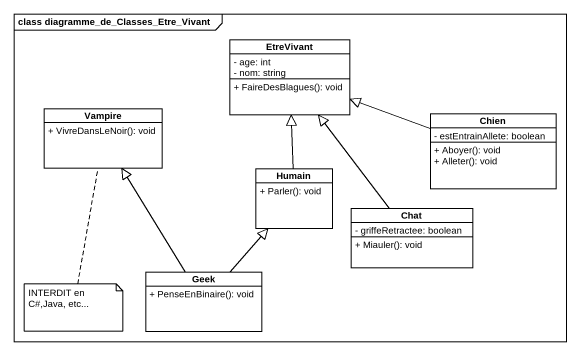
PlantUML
@startuml
mainframe class diagramme_de_Classes_Etre_Vivant
hide circle
hide empty members
skinparam classAttributeIconSize 0
class EtreVivant {
  - age: int
  - nom: string
  + FaireDesBlagues(): void
}
class Vampire {
  + VivreDansLeNoir(): void
}
class Chien {
  - estEntrainAllete: boolean
  + Aboyer(): void
  + Alleter(): void
}
class Humain {
  + Parler(): void
}
class Chat {
  - griffeRetractee: boolean
  + Miauler(): void
}
class Geek {
  + PenseEnBinaire(): void
}
Chien -left-|> EtreVivant
Humain -up-|> EtreVivant
Chat -up-|> EtreVivant
Geek -up-|> Vampire
Geek -up-|> Humain
note bottom of Vampire : INTERDIT en C#,Java, etc...
@enduml
